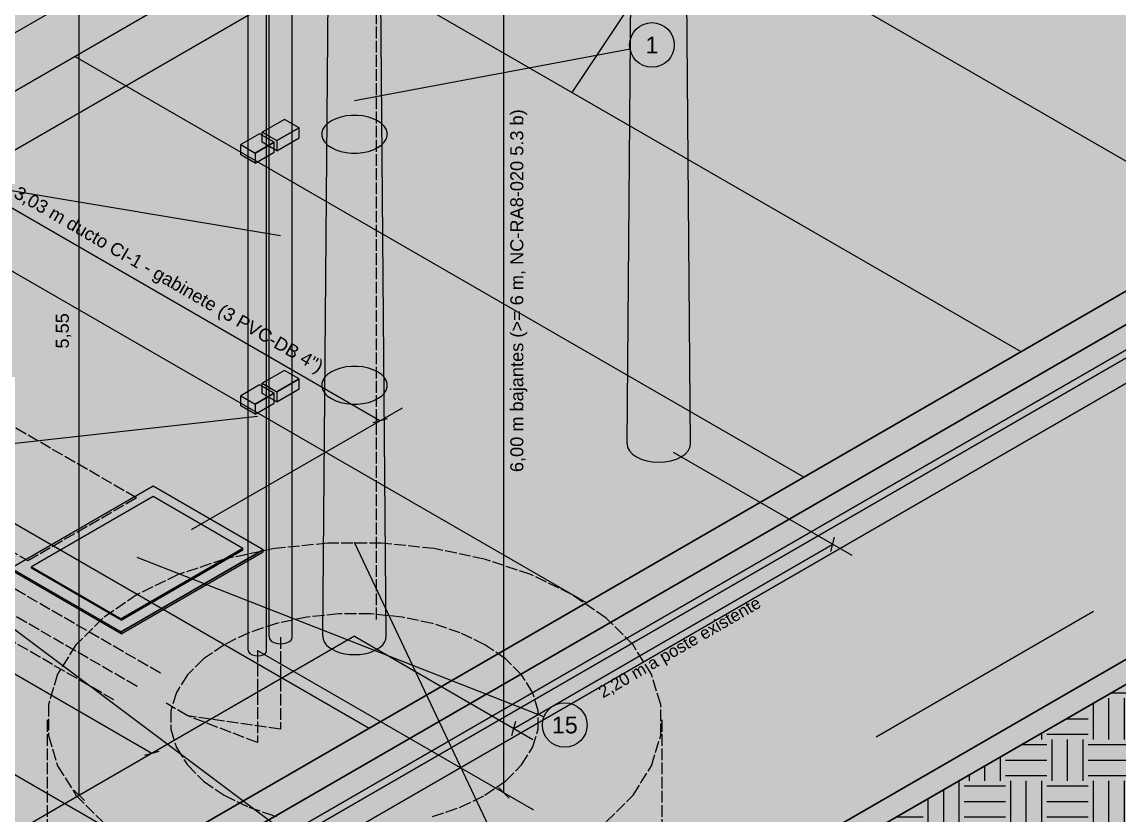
# Paper-space layout 'PLANCHA 3' of a CAD drawing. Header units: metres, sheet in millimetres. Extents: x 0 to 841, y 0 to 594.
# Drawn here: x 254.2 to 372.3, y 115.8 to 201.1 of the extents above; entities that cross this region are included whole.
import ezdxf
from ezdxf.enums import TextEntityAlignment as Align

# ---------------------------------------------------------------- set-up
doc = ezdxf.new("R2010")
doc.units = ezdxf.units.M
doc.linetypes.add('DASHED', pattern=[1.524, 1.27, -0.254])
for name, color, linetype in [('COTAS', 7, 'CONTINUOUS'), ('ISO_FILL', 8, 'CONTINUOUS'), ('ISO_FINO', 7, 'CONTINUOUS'), ('ISO_LIN', 7, 'CONTINUOUS'), ('ISO_OCULTO', 7, 'DASHED'), ('TEXTO', 7, 'CONTINUOUS')]:
    doc.layers.add(name, color=color, linetype=linetype)
doc.styles.add('ARIAL', font='arial.ttf')

psp = doc.layouts.new('PLANCHA 3')

# ---------------------------------------------------------------- hatches: boundary and pattern name
at = {"layer": 'ISO_FILL', "true_color": 0x6a5855}
psp.add_hatch(color=7, dxfattribs=at).paths.add_polyline_path([(319.32, 155.7), (319.38, 155.32), (320.9, 339.09), (320.86, 339.3)])
at = {"layer": 'ISO_FILL', "true_color": 0x6c5a57}
psp.add_hatch(color=7, dxfattribs=at).paths.add_polyline_path([(319.38, 155.32), (319.58, 154.95), (321, 338.89), (320.9, 339.09)])
at = {"layer": 'ISO_FILL', "true_color": 0x7c6764}
psp.add_hatch(color=7, dxfattribs=at).paths.add_polyline_path([(319.58, 154.95), (319.89, 154.6), (321.18, 338.7), (321, 338.89)])
at = {"layer": 'ISO_FILL', "true_color": 0xa18582}
psp.add_hatch(color=7, dxfattribs=at).paths.add_polyline_path([(325.58, 154.6), (325.89, 154.95), (324.47, 338.89), (324.29, 338.7)])
at = {"layer": 'ISO_FILL', "true_color": 0x957b78}
psp.add_hatch(color=7, dxfattribs=at).paths.add_polyline_path([(325.89, 154.95), (326.09, 155.32), (324.57, 339.09), (324.47, 338.89)])
at = {"layer": 'ISO_FILL', "true_color": 0x87706c}
psp.add_hatch(color=7, dxfattribs=at).paths.add_polyline_path([(326.09, 155.32), (326.15, 155.7), (324.61, 339.3), (324.57, 339.09)])
at = {"layer": 'ISO_FILL', "true_color": 0x8b7370}
psp.add_hatch(color=7, dxfattribs=at).paths.add_polyline_path([(319.89, 154.6), (320.32, 154.31), (321.41, 338.53), (321.18, 338.7)])
at = {"layer": 'ISO_FILL', "true_color": 0x987e7b}
psp.add_hatch(color=7, dxfattribs=at).paths.add_polyline_path([(320.32, 154.31), (320.84, 154.06), (321.69, 338.4), (321.41, 338.53)])
at = {"layer": 'ISO_FILL', "true_color": 0xa48884}
psp.add_hatch(color=7, dxfattribs=at).paths.add_polyline_path([(320.84, 154.06), (321.43, 153.88), (322.02, 338.3), (321.69, 338.4)])
at = {"layer": 'ISO_FILL', "true_color": 0xae908c}
psp.add_hatch(color=7, dxfattribs=at).paths.add_polyline_path([(321.43, 153.88), (322.07, 153.77), (322.37, 338.24), (322.02, 338.3)])
at = {"layer": 'ISO_FILL', "true_color": 0xb59691}
psp.add_hatch(color=7, dxfattribs=at).paths.add_polyline_path([(322.07, 153.77), (322.74, 153.73), (322.74, 338.22), (322.37, 338.24)])
at = {"layer": 'ISO_FILL', "true_color": 0xb99995}
psp.add_hatch(color=7, dxfattribs=at).paths.add_polyline_path([(322.74, 153.73), (323.4, 153.77), (323.1, 338.24), (322.74, 338.22)])
at = {"layer": 'ISO_FILL', "true_color": 0xba9a96}
psp.add_hatch(color=7, dxfattribs=at).paths.add_polyline_path([(323.4, 153.77), (324.04, 153.88), (323.45, 338.3), (323.1, 338.24)])
at = {"layer": 'ISO_FILL', "true_color": 0xb89994}
psp.add_hatch(color=7, dxfattribs=at).paths.add_polyline_path([(324.04, 153.88), (324.63, 154.06), (323.78, 338.4), (323.45, 338.3)])
at = {"layer": 'ISO_FILL', "true_color": 0xb39490}
psp.add_hatch(color=7, dxfattribs=at).paths.add_polyline_path([(324.63, 154.06), (325.15, 154.31), (324.06, 338.53), (323.78, 338.4)])
at = {"layer": 'ISO_FILL', "true_color": 0xab8e8a}
psp.add_hatch(color=7, dxfattribs=at).paths.add_polyline_path([(325.15, 154.31), (325.58, 154.6), (324.29, 338.7), (324.06, 338.53)])
at = {"layer": 'ISO_FILL', "true_color": 0xcac7be}
psp.add_hatch(color=7, dxfattribs=at).paths.add_polyline_path([(143, 123.57), (337.86, 236.07), (337.86, 317.97), (143, 205.47)])
at = {"layer": 'ISO_FILL', "true_color": 0x656460}
for points in [[(286.58, 135), (286.63, 134.69), (288.15, 318.43), (288.13, 318.6)], [(286.63, 134.69), (286.75, 134.39), (288.22, 318.27), (288.15, 318.43)]]:
    psp.add_hatch(color=7, dxfattribs=at).paths.add_polyline_path(points)
at = {"layer": 'ISO_FILL', "true_color": 0x6f6e69}
psp.add_hatch(color=7, dxfattribs=at).paths.add_polyline_path([(286.75, 134.39), (286.96, 134.1), (288.33, 318.11), (288.22, 318.27)])
at = {"layer": 'ISO_FILL', "true_color": 0x7b7a75}
psp.add_hatch(color=7, dxfattribs=at).paths.add_polyline_path([(286.96, 134.1), (287.24, 133.84), (288.48, 317.96), (288.33, 318.11)])
at = {"layer": 'ISO_FILL', "true_color": 0x86857f}
psp.add_hatch(color=7, dxfattribs=at).paths.add_polyline_path([(287.24, 133.84), (287.58, 133.6), (288.67, 317.83), (288.48, 317.96)])
at = {"layer": 'ISO_FILL', "true_color": 0x908f89}
psp.add_hatch(color=7, dxfattribs=at).paths.add_polyline_path([(287.58, 133.6), (287.99, 133.4), (288.9, 317.72), (288.67, 317.83)])
at = {"layer": 'ISO_FILL', "true_color": 0x9a9892}
psp.add_hatch(color=7, dxfattribs=at).paths.add_polyline_path([(287.99, 133.4), (288.45, 133.24), (289.15, 317.64), (288.9, 317.72)])
at = {"layer": 'ISO_FILL', "true_color": 0xa2a09a}
psp.add_hatch(color=7, dxfattribs=at).paths.add_polyline_path([(288.45, 133.24), (288.94, 133.12), (289.42, 317.57), (289.15, 317.64)])
at = {"layer": 'ISO_FILL', "true_color": 0xa9a7a0}
psp.add_hatch(color=7, dxfattribs=at).paths.add_polyline_path([(288.94, 133.12), (289.47, 133.05), (289.71, 317.53), (289.42, 317.57)])
at = {"layer": 'ISO_FILL', "true_color": 0xadaca5}
psp.add_hatch(color=7, dxfattribs=at).paths.add_polyline_path([(289.47, 133.05), (290, 133.03), (290, 317.52), (289.71, 317.53)])
at = {"layer": 'ISO_FILL', "true_color": 0xb1afa8}
psp.add_hatch(color=7, dxfattribs=at).paths.add_polyline_path([(290, 133.03), (290.53, 133.05), (290.29, 317.53), (290, 317.52)])
at = {"layer": 'ISO_FILL', "true_color": 0xb2b0a9}
psp.add_hatch(color=7, dxfattribs=at).paths.add_polyline_path([(290.53, 133.05), (291.06, 133.12), (290.58, 317.57), (290.29, 317.53)])
at = {"layer": 'ISO_FILL', "true_color": 0xb1b0a8}
for points in [[(291.06, 133.12), (291.55, 133.24), (290.85, 317.64), (290.58, 317.57)], [(224.53, 82.8), (419.38, 195.3), (416.27, 197.1), (221.41, 84.6)], [(264.9, 136.89), (278, 144.45), (268.33, 150.03), (255.24, 142.47)]]:
    psp.add_hatch(color=7, dxfattribs=at).paths.add_polyline_path(points)
at = {"layer": 'ISO_FILL', "true_color": 0xafada6}
psp.add_hatch(color=7, dxfattribs=at).paths.add_polyline_path([(291.55, 133.24), (292.01, 133.4), (291.1, 317.72), (290.85, 317.64)])
at = {"layer": 'ISO_FILL', "true_color": 0xaba9a2}
psp.add_hatch(color=7, dxfattribs=at).paths.add_polyline_path([(292.01, 133.4), (292.42, 133.6), (291.33, 317.83), (291.1, 317.72)])
at = {"layer": 'ISO_FILL', "true_color": 0xa5a39c}
psp.add_hatch(color=7, dxfattribs=at).paths.add_polyline_path([(292.42, 133.6), (292.76, 133.84), (291.52, 317.96), (291.33, 317.83)])
at = {"layer": 'ISO_FILL', "true_color": 0x9d9c95}
psp.add_hatch(color=7, dxfattribs=at).paths.add_polyline_path([(292.76, 133.84), (293.04, 134.1), (291.67, 318.11), (291.52, 317.96)])
at = {"layer": 'ISO_FILL', "true_color": 0x94938d}
psp.add_hatch(color=7, dxfattribs=at).paths.add_polyline_path([(293.04, 134.1), (293.25, 134.39), (291.78, 318.27), (291.67, 318.11)])
at = {"layer": 'ISO_FILL', "true_color": 0x8a8983}
psp.add_hatch(color=7, dxfattribs=at).paths.add_polyline_path([(293.25, 134.39), (293.37, 134.69), (291.85, 318.43), (291.78, 318.27)])
at = {"layer": 'ISO_FILL', "true_color": 0x7f7e79}
psp.add_hatch(color=7, dxfattribs=at).paths.add_polyline_path([(293.37, 134.69), (293.42, 135), (291.87, 318.6), (291.85, 318.43)])
at = {"layer": 'ISO_FILL', "true_color": 0x87a1af}
psp.add_hatch(color=7, dxfattribs=at).paths.add_polyline_path([(245.88, 195.57), (266.15, 207.27), (266.15, 254.97), (245.88, 243.27)])
at = {"layer": 'ISO_FILL', "true_color": 0xc0bcb3}
psp.add_hatch(color=7, dxfattribs=at).paths.add_polyline_path([(221.41, 84.6), (416.27, 197.1), (337.86, 242.37), (143, 129.87)])
at = {"layer": 'ISO_FILL', "true_color": 0x52565a}
for points in [[(280.8, 134.97), (280.84, 134.72), (280.84, 242.72), (280.8, 242.97)], [(278.57, 133.52), (278.6, 133.32), (278.6, 241.32), (278.57, 241.52)]]:
    psp.add_hatch(color=7, dxfattribs=at).paths.add_polyline_path(points)
at = {"layer": 'ISO_FILL', "true_color": 0x5c6165}
for points in [[(280.84, 134.72), (281.02, 134.49), (281.02, 242.49), (280.84, 242.72)], [(278.6, 133.32), (278.74, 133.14), (278.74, 241.14), (278.6, 241.32)]]:
    psp.add_hatch(color=7, dxfattribs=at).paths.add_polyline_path(points)
at = {"layer": 'ISO_FILL', "true_color": 0x70767c}
for points in [[(281.02, 134.49), (281.33, 134.32), (281.33, 242.32), (281.02, 242.49)], [(278.74, 133.14), (278.99, 133), (278.99, 241), (278.74, 241.14)], [(264.9, 135.27), (253.06, 142.11), (253.06, 142.33), (264.9, 135.49)]]:
    psp.add_hatch(color=7, dxfattribs=at).paths.add_polyline_path(points)
at = {"layer": 'ISO_FILL', "true_color": 0x81878e}
for points in [[(281.33, 134.32), (281.72, 134.21), (281.72, 242.21), (281.33, 242.32)], [(278.99, 133), (279.3, 132.92), (279.3, 240.92), (278.99, 241)]]:
    psp.add_hatch(color=7, dxfattribs=at).paths.add_polyline_path(points)
at = {"layer": 'ISO_FILL', "true_color": 0x8c939a}
for points in [[(281.72, 134.21), (282.16, 134.19), (282.16, 242.19), (281.72, 242.21)], [(282.58, 134.25), (282.94, 134.4), (282.94, 242.4), (282.58, 242.25)], [(279.3, 132.92), (279.64, 132.9), (279.64, 240.9), (279.3, 240.92)], [(279.97, 132.95), (280.26, 133.06), (280.26, 241.06), (279.97, 240.95)]]:
    psp.add_hatch(color=7, dxfattribs=at).paths.add_polyline_path(points)
at = {"layer": 'ISO_FILL', "true_color": 0x8f979e}
for points in [[(282.16, 134.19), (282.58, 134.25), (282.58, 242.25), (282.16, 242.19)], [(279.64, 132.9), (279.97, 132.95), (279.97, 240.95), (279.64, 240.9)]]:
    psp.add_hatch(color=7, dxfattribs=at).paths.add_polyline_path(points)
at = {"layer": 'ISO_FILL', "true_color": 0x81888e}
for points in [[(282.94, 134.4), (283.19, 134.6), (283.19, 242.6), (282.94, 242.4)], [(280.26, 133.06), (280.45, 133.23), (280.45, 241.23), (280.26, 241.06)]]:
    psp.add_hatch(color=7, dxfattribs=at).paths.add_polyline_path(points)
at = {"layer": 'ISO_FILL', "true_color": 0x71767c}
for points in [[(283.19, 134.6), (283.3, 134.85), (283.3, 242.85), (283.19, 242.6)], [(280.45, 133.23), (280.54, 133.42), (280.54, 241.42), (280.45, 241.23)]]:
    psp.add_hatch(color=7, dxfattribs=at).paths.add_polyline_path(points)
at = {"layer": 'ISO_FILL', "true_color": 0xb6b2aa}
psp.add_hatch(color=7, dxfattribs=at).paths.add_polyline_path([(221.41, 78.3), (416.27, 190.8), (416.27, 197.1), (221.41, 84.6)])
at = {"layer": 'ISO_FILL', "true_color": 0xa8a69f}
for points in [[(224.53, 76.5), (419.38, 189), (419.38, 195.3), (224.53, 82.8)], [(264.9, 136.75), (278, 144.31), (278, 144.45), (264.9, 136.89)]]:
    psp.add_hatch(color=7, dxfattribs=at).paths.add_polyline_path(points)
at = {"layer": 'ISO_FILL', "true_color": 0x53575a}
psp.add_hatch(color=7, dxfattribs=at).paths.add_polyline_path([(252.59, 63), (447.44, 175.5), (419.38, 191.7), (224.53, 79.2)])
at = {"layer": 'ISO_FILL', "true_color": 0x36363a}
for points in [[(281.63, 188.31), (284.03, 189.69), (282.47, 190.59), (280.07, 189.21)], [(279.32, 186.97), (281.35, 188.14), (279.79, 189.05), (277.76, 187.88)], [(281.63, 161.31), (284.03, 162.69), (282.47, 163.59), (280.07, 162.21)], [(279.32, 159.97), (281.35, 161.15), (279.79, 162.04), (277.76, 160.88)]]:
    psp.add_hatch(color=7, dxfattribs=at).paths.add_polyline_path(points)
at = {"layer": 'ISO_FILL', "true_color": 0x2a2a2d}
for points in [[(281.63, 187.23), (280.07, 188.13), (280.07, 189.21), (281.63, 188.31)], [(279.32, 185.9), (277.76, 186.8), (277.76, 187.88), (279.32, 186.97)], [(281.63, 160.23), (280.07, 161.13), (280.07, 162.21), (281.63, 161.31)], [(279.32, 158.9), (277.76, 159.79), (277.76, 160.88), (279.32, 159.97)]]:
    psp.add_hatch(color=7, dxfattribs=at).paths.add_polyline_path(points)
at = {"layer": 'ISO_FILL', "true_color": 0x333336}
for points in [[(281.63, 187.23), (284.03, 188.61), (284.03, 189.69), (281.63, 188.31)], [(279.32, 185.9), (281.35, 187.06), (281.35, 188.14), (279.32, 186.97)], [(281.63, 160.23), (284.03, 161.61), (284.03, 162.69), (281.63, 161.31)], [(279.32, 158.9), (281.35, 160.06), (281.35, 161.15), (279.32, 159.97)]]:
    psp.add_hatch(color=7, dxfattribs=at).paths.add_polyline_path(points)
at = {"layer": 'ISO_FILL', "true_color": 0xcecbc2}
psp.add_hatch(color=7, dxfattribs=at).paths.add_polyline_path([(254.85, 143.15), (266.54, 149.9), (222.11, 175.55), (210.42, 168.8)])
at = {"layer": 'ISO_FILL', "true_color": 0x4f5255}
psp.add_hatch(color=7, dxfattribs=at).paths.add_polyline_path([(252.59, 60.3), (447.44, 172.8), (447.44, 175.5), (252.59, 63)])
at = {"layer": 'ISO_FILL', "true_color": 0x826344}
psp.add_hatch(color=7, dxfattribs=at).paths.add_polyline_path([(252.59, 43.2), (447.44, 155.7), (447.44, 172.8), (252.59, 60.3)])
at = {"layer": 'ISO_FILL'}
h = psp.add_hatch(dxfattribs=at)
h.set_pattern_fill('EARTH', scale=0.7)
h.paths.add_polyline_path([(252.59, 43.2), (447.44, 155.7), (447.44, 172.8), (252.59, 60.3)])
at = {"layer": 'ISO_FILL', "true_color": 0x8f969d}
psp.add_hatch(color=7, dxfattribs=at).paths.add_polyline_path([(264.9, 135.49), (280.18, 144.31), (268.33, 151.15), (253.06, 142.33)])
at = {"layer": 'ISO_FILL', "true_color": 0x878e95}
psp.add_hatch(color=7, dxfattribs=at).paths.add_polyline_path([(264.9, 135.27), (280.18, 144.09), (280.18, 144.31), (264.9, 135.49)])
at = {"layer": 'ISO_FILL', "true_color": 0x8b8a84}
psp.add_hatch(color=7, dxfattribs=at).paths.add_polyline_path([(264.9, 136.75), (255.24, 142.33), (255.24, 142.47), (264.9, 136.89)])

# ---------------------------------------------------------------- linework, layer by layer
at = {"layer": 'COTAS'}
for p, q in [((306.06, 118.17), (306.06, 226.17)), ((332.05, 221.5), (313.38, 193.5)), ((260.38, 117.9), (260.38, 217.8)), ((319.64, 198.16), (290, 192.6)), ((292.73, 158.18), (245.49, 185.44)), ((248.42, 183.72), (282.05, 178.11)), ((268.18, 122.4), (199.12, 162.27)), ((272.46, 146.47), (295.16, 159.58)), ((245.94, 154.94), (279.56, 158.67)), ((293.5, 158.38), (291.96, 157.97)), ((324.29, 154.8), (343.5, 143.71)), ((341.23, 144.13), (341.65, 145.67)), ((306.97, 109.25), (290, 145.08)), ((307.15, 125.1), (341.44, 144.9)), ((310.38, 126.33), (266.62, 143.46)), ((282.87, 113.64), (244.79, 142.2)), ((290, 135), (239.37, 105.77)), ((290, 135), (256.83, 115.85)), ((290, 135), (265.56, 120.89)), ((290, 135), (309.2, 123.91)), ((279.56, 133.47), (309.24, 116.33)), ((306.94, 124.33), (307.35, 125.87)), ((268.95, 122.61), (267.4, 122.19)), ((260.95, 117.33), (259.82, 118.47)), ((306.62, 117.6), (305.49, 118.74))]:
    psp.add_line(p, q, dxfattribs=at)
for centre in [(322, 198.6), (312.62, 125.46)]:
    psp.add_circle(centre, 2.4, dxfattribs=at)
at = {"layer": 'ISO_FINO'}
for p, q in [((385.09, 179.1), (306.68, 224.37)), ((361.71, 165.6), (283.3, 210.87)), ((338.32, 152.1), (259.91, 197.37)), ((314.94, 138.6), (236.53, 183.87)), ((291.56, 125.1), (213.15, 170.37)), ((268.18, 111.6), (189.77, 156.87)), ((346.12, 124.2), (369.5, 137.7))]:
    psp.add_line(p, q, dxfattribs=at)
for points in [[(281.63, 188.31), (284.03, 189.69), (282.47, 190.59), (280.07, 189.21)], [(287.51, 190.44), (287.11, 190.17), (286.8, 189.86), (286.59, 189.53), (286.49, 189.18), (286.49, 188.82), (286.59, 188.47), (286.8, 188.14), (287.11, 187.83), (287.51, 187.56), (287.98, 187.33), (288.51, 187.15), (289.09, 187.03), (289.69, 186.97), (290.31, 186.97), (290.91, 187.03), (291.49, 187.15), (292.02, 187.33), (292.49, 187.56), (292.89, 187.83), (293.2, 188.14), (293.41, 188.47), (293.51, 188.82), (293.51, 189.18), (293.41, 189.53), (293.2, 189.86), (292.89, 190.17), (292.49, 190.44), (292.02, 190.67), (291.49, 190.85), (290.91, 190.97), (290.31, 191.03), (289.69, 191.03), (289.09, 190.97), (288.51, 190.85), (287.98, 190.67)], [(279.32, 186.97), (281.35, 188.14), (279.79, 189.05), (277.76, 187.88)], [(281.63, 187.23), (280.07, 188.13), (280.07, 189.21), (281.63, 188.31)], [(281.63, 187.23), (284.03, 188.61), (284.03, 189.69), (281.63, 188.31)], [(279.32, 185.9), (277.76, 186.8), (277.76, 187.88), (279.32, 186.97)], [(279.32, 185.9), (281.35, 187.06), (281.35, 188.14), (279.32, 186.97)], [(281.63, 161.31), (284.03, 162.69), (282.47, 163.59), (280.07, 162.21)], [(287.51, 163.44), (287.11, 163.17), (286.8, 162.86), (286.59, 162.53), (286.49, 162.18), (286.49, 161.82), (286.59, 161.47), (286.8, 161.14), (287.11, 160.83), (287.51, 160.56), (287.98, 160.33), (288.51, 160.15), (289.09, 160.03), (289.69, 159.97), (290.31, 159.97), (290.91, 160.03), (291.49, 160.15), (292.02, 160.33), (292.49, 160.56), (292.89, 160.83), (293.2, 161.14), (293.41, 161.47), (293.51, 161.82), (293.51, 162.18), (293.41, 162.53), (293.2, 162.86), (292.89, 163.17), (292.49, 163.44), (292.02, 163.67), (291.49, 163.85), (290.91, 163.97), (290.31, 164.03), (289.69, 164.03), (289.09, 163.97), (288.51, 163.85), (287.98, 163.67)], [(279.32, 159.97), (281.35, 161.15), (279.79, 162.04), (277.76, 160.88)], [(281.63, 160.23), (280.07, 161.13), (280.07, 162.21), (281.63, 161.31)], [(281.63, 160.23), (284.03, 161.61), (284.03, 162.69), (281.63, 161.31)], [(279.32, 158.9), (277.76, 159.79), (277.76, 160.88), (279.32, 159.97)], [(279.32, 158.9), (281.35, 160.06), (281.35, 161.15), (279.32, 159.97)]]:
    psp.add_lwpolyline(points, close=True, dxfattribs=at)
at = {"layer": 'ISO_LIN'}
for p, q in [((319.32, 155.7), (320.86, 339.3)), ((326.15, 155.7), (324.61, 339.3)), ((286.58, 135), (288.13, 318.6)), ((293.42, 135), (291.87, 318.6)), ((280.8, 134.97), (280.8, 242.97)), ((283.3, 134.85), (283.3, 242.85)), ((278.57, 133.52), (278.57, 241.52)), ((280.54, 133.42), (280.54, 241.42)), ((319.32, 155.7), (319.38, 155.32)), ((319.38, 155.32), (319.58, 154.95)), ((319.58, 154.95), (319.89, 154.6)), ((325.58, 154.6), (325.89, 154.95)), ((325.89, 154.95), (326.09, 155.32)), ((326.09, 155.32), (326.15, 155.7)), ((319.89, 154.6), (320.32, 154.31)), ((320.32, 154.31), (320.84, 154.06)), ((320.84, 154.06), (321.43, 153.88)), ((321.43, 153.88), (322.07, 153.77)), ((322.07, 153.77), (322.74, 153.73)), ((322.74, 153.73), (323.4, 153.77)), ((323.4, 153.77), (324.04, 153.88)), ((324.04, 153.88), (324.63, 154.06)), ((324.63, 154.06), (325.15, 154.31)), ((325.15, 154.31), (325.58, 154.6)), ((280.8, 134.97), (280.84, 134.72)), ((280.84, 134.72), (281.02, 134.49)), ((282.94, 134.4), (283.19, 134.6)), ((283.19, 134.6), (283.3, 134.85)), ((286.58, 135), (286.63, 134.69)), ((286.63, 134.69), (286.75, 134.39)), ((293.25, 134.39), (293.37, 134.69)), ((293.37, 134.69), (293.42, 135)), ((278.57, 133.52), (278.6, 133.32)), ((280.45, 133.23), (280.54, 133.42)), ((281.02, 134.49), (281.33, 134.32)), ((281.33, 134.32), (281.72, 134.21)), ((281.72, 134.21), (282.16, 134.19)), ((282.16, 134.19), (282.58, 134.25)), ((282.58, 134.25), (282.94, 134.4)), ((286.75, 134.39), (286.96, 134.1)), ((286.96, 134.1), (287.24, 133.84)), ((287.24, 133.84), (287.58, 133.6)), ((287.58, 133.6), (287.99, 133.4)), ((287.99, 133.4), (288.45, 133.24)), ((291.55, 133.24), (292.01, 133.4)), ((292.01, 133.4), (292.42, 133.6)), ((292.42, 133.6), (292.76, 133.84)), ((292.76, 133.84), (293.04, 134.1)), ((293.04, 134.1), (293.25, 134.39)), ((278.6, 133.32), (278.74, 133.14)), ((278.74, 133.14), (278.99, 133)), ((278.99, 133), (279.3, 132.92)), ((279.3, 132.92), (279.64, 132.9)), ((279.64, 132.9), (279.97, 132.95)), ((279.97, 132.95), (280.26, 133.06)), ((280.26, 133.06), (280.45, 133.23)), ((288.45, 133.24), (288.94, 133.12)), ((288.94, 133.12), (289.47, 133.05)), ((289.47, 133.05), (290, 133.03)), ((290, 133.03), (290.53, 133.05)), ((290.53, 133.05), (291.06, 133.12)), ((291.06, 133.12), (291.55, 133.24))]:
    psp.add_line(p, q, dxfattribs=at)
for points in [[(143, 123.57), (337.86, 236.07), (337.86, 317.97), (143, 205.47)], [(245.88, 195.57), (266.15, 207.27), (266.15, 254.97), (245.88, 243.27)], [(221.41, 84.6), (416.27, 197.1), (337.86, 242.37), (143, 129.87)], [(224.53, 82.8), (419.38, 195.3), (416.27, 197.1), (221.41, 84.6)], [(221.41, 78.3), (416.27, 190.8), (416.27, 197.1), (221.41, 84.6)], [(224.53, 76.5), (419.38, 189), (419.38, 195.3), (224.53, 82.8)], [(252.59, 63), (447.44, 175.5), (419.38, 191.7), (224.53, 79.2)], [(252.59, 60.3), (447.44, 172.8), (447.44, 175.5), (252.59, 63)], [(252.59, 43.2), (447.44, 155.7), (447.44, 172.8), (252.59, 60.3)], [(264.9, 135.49), (280.18, 144.31), (268.33, 151.15), (253.06, 142.33)], [(264.9, 136.89), (278, 144.45), (268.33, 150.03), (255.24, 142.47)], [(264.9, 136.75), (278, 144.31), (278, 144.45), (264.9, 136.89)], [(264.9, 135.27), (280.18, 144.09), (280.18, 144.31), (264.9, 135.49)], [(264.9, 135.27), (253.06, 142.11), (253.06, 142.33), (264.9, 135.49)], [(264.9, 136.75), (255.24, 142.33), (255.24, 142.47), (264.9, 136.89)]]:
    psp.add_lwpolyline(points, close=True, dxfattribs=at)
at = {"layer": 'ISO_OCULTO'}
for p, q in [((292.34, 260.01), (292.34, 136.71)), ((256.93, 126), (256.93, 111.96)), ((323.07, 126), (323.07, 111.96))]:
    psp.add_line(p, q, dxfattribs=at)
psp.add_lwpolyline([(254.85, 143.15), (266.54, 149.9), (222.11, 175.55), (210.42, 168.8)], close=True, dxfattribs=at)
for points in [[(269.11, 131.04), (221.88, 158.31), (221.88, 171.81)], [(266.62, 129.6), (219.38, 156.87), (219.38, 170.37)], [(264.12, 128.16), (216.89, 155.43), (216.89, 168.93)], [(317.09, 115.05), (319.97, 117.93), (321.94, 121.06), (322.94, 124.34), (322.94, 127.66), (321.94, 130.94), (319.97, 134.07), (317.09, 136.95), (313.38, 139.5), (308.97, 141.64), (303.98, 143.3), (298.56, 144.44), (292.88, 145.02), (287.12, 145.02), (281.44, 144.44), (276.02, 143.3), (271.03, 141.64), (266.62, 139.5), (262.91, 136.95), (260.03, 134.07), (258.06, 130.94), (257.06, 127.66), (257.06, 124.34), (258.06, 121.06), (260.03, 117.93), (262.91, 115.05)], [(298.39, 115.62), (301.38, 116.62), (304.03, 117.9), (306.25, 119.43), (307.98, 121.16), (309.16, 123.04), (309.77, 125), (309.77, 127), (309.16, 128.96), (307.98, 130.84), (306.25, 132.57), (304.03, 134.1), (301.38, 135.38), (298.39, 136.38), (295.14, 137.06), (291.73, 137.41), (288.27, 137.41), (284.86, 137.06), (281.61, 136.38), (278.62, 135.38), (275.97, 134.1), (273.75, 132.57), (272.02, 130.84), (270.84, 128.96), (270.23, 127), (270.23, 125), (270.84, 123.04), (272.02, 121.16), (273.75, 119.43), (275.97, 117.9), (278.62, 116.62), (281.61, 115.62)], [(282.05, 134.91), (282.05, 125.01), (272.07, 126.45), (269.74, 127.8)], [(279.56, 133.47), (279.56, 123.57), (272.07, 126.45), (269.74, 127.8)]]:
    psp.add_lwpolyline(points, dxfattribs=at)

# ---------------------------------------------------------------- texts
at = {"layer": 'COTAS', "style": 'ARIAL'}
for s, height, rotation, p in [('6,00 m bajantes (>= 6 m, NC-RA8-020 5.3 b)', 1.4, 90, (306.76, 172.17)), ('2,20 m a poste existente', 1.3, 30, (324.64, 134.39))]:
    psp.add_text(s, height=height, rotation=rotation, dxfattribs=at).set_placement(p, align=Align.TOP_CENTER)
for s, rotation, p in [('3,03 m ducto CI-1 - gabinete (3 PVC-DB 4")', -30, (269.46, 172.42)), ('5,55', 90, (259.68, 167.85))]:
    psp.add_text(s, height=1.4, rotation=rotation, dxfattribs=at).set_placement(p, align=Align.BOTTOM_CENTER)
at = {"layer": 'TEXTO', "style": 'ARIAL'}
for s, p in [('1', (322, 198.6)), ('15', (312.62, 125.46))]:
    psp.add_text(s, height=1.8, dxfattribs=at).set_placement(p, align=Align.MIDDLE_CENTER)

doc.saveas('drawing.dxf')
